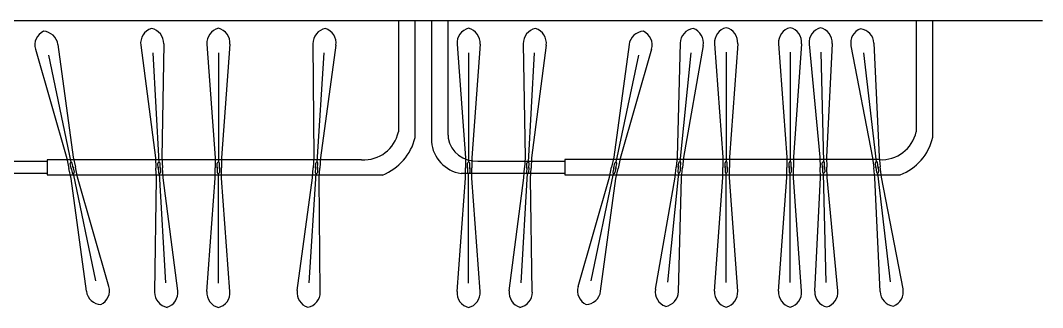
# Model space of a CAD drawing. Header units: inches. Extents: x -337 to 148, y 38 to 645.
# Drawn here: x -187.8 to -3.8, y 593.8 to 645.4 of the extents above; entities that cross this region are included whole.
import ezdxf

# ---------------------------------------------------------------- set-up
doc = ezdxf.new("R2010")
doc.units = ezdxf.units.IN
doc.header["$MEASUREMENT"] = 0
doc.layers.add('Mulig', color=7, linetype='Continuous', lineweight=25)
doc.layers.add('Muri', color=7, linetype='Continuous', lineweight=30)

msp = doc.modelspace()

# ---------------------------------------------------------------- linework, layer by layer
at = {"layer": 'Mulig'}
for p, q in [((-119.75, 645.38), (-119.75, 625.37)), ((-116.77, 624.36), (-116.77, 645.38)), ((-113.81, 645.38), (-113.81, 625.75)), ((-110.83, 624.74), (-110.83, 645.38)), ((-26.58, 645.38), (-26.58, 625.39)), ((-23.6, 624.38), (-23.6, 645.38)), ((-113.81, 625.75), (-113.81, 623.59)), ((-110.83, 624.74), (-110.83, 624.24)), ((-198.61, 620.1), (-182.99, 620.1)), ((-173.42, 620.35), (-182.99, 620.35)), ((-182.99, 620.35), (-182.99, 617.61)), ((-126.38, 620.35), (-173.42, 620.35)), ((-105.44, 620.12), (-89.82, 620.12)), ((-80.25, 620.37), (-89.82, 620.37)), ((-89.82, 620.37), (-89.82, 617.63)), ((-33.21, 620.37), (-80.25, 620.37)), ((-182.99, 617.86), (-201.66, 617.86)), ((-182.99, 617.61), (-173.6, 617.61)), ((-173.6, 617.61), (-122.65, 617.61)), ((-89.82, 617.88), (-108.49, 617.88)), ((-89.82, 617.63), (-80.43, 617.63)), ((-80.43, 617.63), (-29.48, 617.63))]:
    msp.add_line(p, q, dxfattribs=at)
at = {"layer": 'Mulig', "linetype": 'Continuous'}
for p, q in [((-185.1, 640.2), (-179.44, 620.55)), ((-181.04, 641.05), (-178.28, 620.79)), ((-166.13, 640.95), (-163.51, 620.67)), ((-161.99, 641.19), (-162.33, 620.74)), ((-154.24, 641.1), (-152.76, 620.71)), ((-150.09, 641.1), (-151.58, 620.71)), ((-135.15, 641.19), (-134.96, 620.74)), ((-131.01, 640.93), (-133.79, 620.67)), ((-109.21, 641.1), (-107.72, 620.71)), ((-105.06, 641.1), (-106.54, 620.71)), ((-97.3, 641.19), (-96.97, 620.74)), ((-93.16, 640.95), (-95.79, 620.67)), ((-78.26, 641.05), (-81.02, 620.79)), ((-74.2, 640.2), (-79.86, 620.55)), ((-69.06, 641.3), (-69.61, 620.85)), ((-64.93, 640.88), (-68.44, 620.73)), ((-62.86, 641.2), (-61.38, 620.8)), ((-58.71, 641.2), (-60.19, 620.8)), ((-51.35, 641.2), (-49.86, 620.8)), ((-47.2, 641.2), (-48.68, 620.8)), ((-45.85, 641.15), (-43.9, 620.79)), ((-41.7, 641.24), (-42.72, 620.82)), ((-38.32, 640.8), (-34.44, 620.72)), ((-34.2, 641.29), (-33.27, 620.86)), ((-182.76, 639.14), (-178.69, 619.89)), ((-163.98, 639.55), (-162.87, 619.91)), ((-152.17, 639.59), (-152.17, 619.91)), ((-133.18, 639.54), (-134.43, 619.91)), ((-107.13, 639.59), (-107.13, 619.91)), ((-95.32, 639.55), (-96.43, 619.91)), ((-76.54, 639.14), (-80.61, 619.89)), ((-67.15, 639.58), (-69.11, 620)), ((-60.79, 639.68), (-60.79, 620)), ((-49.27, 639.68), (-49.27, 620)), ((-43.74, 639.68), (-43.29, 620)), ((-36.08, 639.54), (-33.76, 620)), ((-179.44, 620.55), (-179.06, 618.76)), ((-178.28, 620.79), (-177.9, 619)), ((-163.51, 620.67), (-163.4, 618.85)), ((-162.33, 620.74), (-162.22, 618.91)), ((-152.76, 620.71), (-152.76, 618.88)), ((-151.58, 620.71), (-151.58, 618.88)), ((-134.96, 620.74), (-135.08, 618.92)), ((-133.79, 620.67), (-133.9, 618.84)), ((-107.72, 620.71), (-107.72, 618.88)), ((-106.54, 620.71), (-106.54, 618.88)), ((-96.97, 620.74), (-97.07, 618.91)), ((-95.79, 620.67), (-95.9, 618.85)), ((-81.02, 620.79), (-81.4, 619)), ((-79.86, 620.55), (-80.24, 618.76)), ((-69.61, 620.85), (-69.8, 619.04)), ((-68.44, 620.73), (-68.62, 618.92)), ((-61.38, 620.8), (-61.38, 618.98)), ((-60.19, 620.8), (-60.19, 618.98)), ((-49.86, 620.8), (-49.86, 618.98)), ((-48.68, 620.8), (-48.68, 618.98)), ((-43.9, 620.79), (-43.86, 618.96)), ((-42.72, 620.82), (-42.68, 618.99)), ((-34.44, 620.72), (-34.22, 618.91)), ((-33.27, 620.86), (-33.05, 619.05)), ((-178.68, 616.97), (-179.06, 618.76)), ((-178.67, 618.84), (-178.84, 619.65)), ((-178.67, 618.84), (-178.5, 618.03)), ((-178.29, 618.92), (-178.46, 619.74)), ((-178.29, 618.92), (-178.12, 618.11)), ((-177.53, 617.22), (-177.9, 619)), ((-163.3, 617.03), (-163.4, 618.85)), ((-163.01, 618.87), (-163.05, 619.7)), ((-163.01, 618.87), (-162.96, 618.04)), ((-162.62, 618.89), (-162.67, 619.72)), ((-162.62, 618.89), (-162.57, 618.06)), ((-162.12, 617.09), (-162.22, 618.91)), ((-152.76, 617.06), (-152.76, 618.88)), ((-152.36, 618.88), (-152.36, 619.71)), ((-152.36, 618.88), (-152.36, 618.05)), ((-151.97, 618.88), (-151.97, 619.71)), ((-151.97, 618.88), (-151.97, 618.05)), ((-151.58, 617.06), (-151.58, 618.88)), ((-135.2, 617.1), (-135.08, 618.92)), ((-134.68, 618.89), (-134.74, 618.06)), ((-134.68, 618.89), (-134.63, 619.72)), ((-134.3, 618.87), (-134.35, 618.04)), ((-134.3, 618.87), (-134.24, 619.7)), ((-134.02, 617.02), (-133.9, 618.84)), ((-107.72, 617.06), (-107.72, 618.88)), ((-107.33, 618.88), (-107.33, 619.71)), ((-107.33, 618.88), (-107.33, 618.05)), ((-106.94, 618.88), (-106.94, 619.71)), ((-106.94, 618.88), (-106.94, 618.05)), ((-106.54, 617.06), (-106.54, 618.88)), ((-97.18, 617.09), (-97.07, 618.91)), ((-96.68, 618.89), (-96.73, 618.06)), ((-96.68, 618.89), (-96.63, 619.72)), ((-96.29, 618.87), (-96.34, 618.04)), ((-96.29, 618.87), (-96.24, 619.7)), ((-96, 617.03), (-95.9, 618.85)), ((-81.77, 617.22), (-81.4, 619)), ((-81.01, 618.92), (-81.18, 618.11)), ((-81.01, 618.92), (-80.84, 619.74)), ((-80.63, 618.84), (-80.8, 618.03)), ((-80.63, 618.84), (-80.46, 619.65)), ((-80.62, 616.97), (-80.24, 618.76)), ((-69.98, 617.22), (-69.8, 619.04)), ((-69.4, 619), (-69.49, 618.17)), ((-69.4, 619), (-69.32, 619.82)), ((-69.02, 618.96), (-69.1, 618.13)), ((-69.02, 618.96), (-68.93, 619.78)), ((-68.8, 617.1), (-68.62, 618.92)), ((-61.38, 617.15), (-61.38, 618.98)), ((-60.98, 618.98), (-60.98, 619.81)), ((-60.98, 618.98), (-60.98, 618.14)), ((-60.59, 618.98), (-60.59, 619.81)), ((-60.59, 618.98), (-60.59, 618.14)), ((-60.19, 617.15), (-60.19, 618.98)), ((-49.86, 617.15), (-49.86, 618.98)), ((-49.47, 618.98), (-49.47, 619.81)), ((-49.47, 618.98), (-49.47, 618.14)), ((-49.08, 618.98), (-49.08, 619.81)), ((-49.08, 618.98), (-49.08, 618.14)), ((-48.68, 617.15), (-48.68, 618.98)), ((-43.81, 617.14), (-43.86, 618.96)), ((-43.46, 618.97), (-43.48, 619.8)), ((-43.46, 618.97), (-43.44, 618.14)), ((-43.07, 618.98), (-43.09, 619.81)), ((-43.07, 618.98), (-43.05, 618.15)), ((-42.63, 617.17), (-42.68, 618.99)), ((-34.01, 617.09), (-34.22, 618.91)), ((-33.83, 618.95), (-33.93, 619.78)), ((-33.83, 618.95), (-33.73, 618.13)), ((-33.44, 619), (-33.54, 619.83)), ((-33.44, 619), (-33.34, 618.17)), ((-32.83, 617.23), (-33.05, 619.05)), ((-175.92, 596.71), (-178.68, 616.97)), ((-174.2, 598.62), (-178.27, 617.88)), ((-171.86, 597.57), (-177.53, 617.22)), ((-163.63, 596.58), (-163.3, 617.03)), ((-161.65, 598.21), (-162.76, 617.86)), ((-159.49, 596.81), (-162.12, 617.09)), ((-154.24, 596.66), (-152.76, 617.06)), ((-152.17, 598.18), (-152.17, 617.85)), ((-150.09, 596.66), (-151.58, 617.06)), ((-137.97, 596.83), (-135.2, 617.1)), ((-135.8, 598.22), (-134.56, 617.86)), ((-133.83, 596.57), (-134.02, 617.02)), ((-109.21, 596.66), (-107.72, 617.06)), ((-107.13, 598.18), (-107.13, 617.85)), ((-105.06, 596.66), (-106.54, 617.06)), ((-99.81, 596.81), (-97.18, 617.09)), ((-97.65, 598.21), (-96.54, 617.86)), ((-95.67, 596.58), (-96, 617.03)), ((-87.44, 597.57), (-81.77, 617.22)), ((-85.09, 598.62), (-81.03, 617.88)), ((-83.38, 596.71), (-80.62, 616.97)), ((-73.49, 597.07), (-69.98, 617.22)), ((-71.27, 598.37), (-69.31, 617.96)), ((-69.36, 596.66), (-68.8, 617.1)), ((-62.86, 596.75), (-61.38, 617.15)), ((-60.79, 598.27), (-60.79, 617.95)), ((-58.71, 596.75), (-60.19, 617.15)), ((-51.35, 596.75), (-49.86, 617.15)), ((-49.27, 598.27), (-49.27, 617.95)), ((-47.2, 596.75), (-48.68, 617.15)), ((-44.83, 596.71), (-43.81, 617.14)), ((-42.79, 598.28), (-43.24, 617.95)), ((-40.68, 596.81), (-42.63, 617.17)), ((-33.07, 596.66), (-34.01, 617.09)), ((-31.19, 598.42), (-33.51, 617.96)), ((-28.95, 597.15), (-32.83, 617.23))]:
    msp.add_line(p, q, dxfattribs=at)
for centre, radius, start, end in [((-163.41, 641.3), 2.75, 107.2346, 187.3876), ((-164.74, 641.23), 2.75, 359.0683, 79.2212), ((-151.5, 641.3), 2.75, 104.0067, 184.1596), ((-152.83, 641.3), 2.75, 355.8404, 75.9933), ((-132.41, 641.22), 2.75, 100.3753, 180.5283), ((-133.73, 641.3), 2.75, 352.209, 72.3619), ((-106.47, 641.3), 2.75, 104.0067, 184.1596), ((-107.8, 641.3), 2.75, 355.8404, 75.9933), ((-94.56, 641.23), 2.75, 100.7788, 180.9317), ((-95.89, 641.3), 2.75, 352.6124, 72.7654), ((-66.31, 641.22), 2.75, 98.2869, 178.4399), ((-67.64, 641.35), 2.75, 350.1206, 70.2736), ((-60.12, 641.4), 2.75, 104.0067, 184.1596), ((-61.45, 641.4), 2.75, 355.8404, 75.9933), ((-48.61, 641.4), 2.75, 104.0067, 184.1596), ((-49.94, 641.4), 2.75, 355.8404, 75.9933), ((-43.11, 641.41), 2.75, 105.3197, 185.4726), ((-44.44, 641.38), 2.75, 357.1534, 77.3063), ((-35.62, 641.32), 2.75, 110.788, 190.941), ((-36.94, 641.16), 2.75, 2.6217, 82.7746), ((-182.46, 640.96), 2.75, 115.9257, 196.0786), ((-183.76, 640.68), 2.75, 7.7594, 87.9123), ((-75.54, 640.68), 2.75, 92.0877, 172.2406), ((-76.84, 640.96), 2.75, 343.9214, 64.0743), ((-162.86, 619.71), 0.195, 3.2279, 183.2279), ((-152.17, 619.71), 0.195, 0, 180), ((-134.44, 619.71), 0.195, 356.3686, 176.3686), ((-107.13, 619.71), 0.195, 0, 180), ((-96.44, 619.71), 0.195, 356.7721, 176.7721), ((-69.13, 619.8), 0.195, 354.2802, 174.2802), ((-60.79, 619.81), 0.195, 0, 180), ((-49.27, 619.81), 0.195, 0, 180), ((-43.28, 619.81), 0.195, 1.313, 181.313), ((-33.73, 619.8), 0.195, 6.7813, 186.7813), ((-178.65, 619.69), 0.195, 11.919, 191.919), ((-178.48, 618.88), 0.238, 156.7513, 227.0866), ((-178.31, 618.07), 0.195, 191.919, 11.919), ((-178.48, 618.88), 0.238, 336.7513, 47.0866), ((-162.81, 618.88), 0.238, 148.0603, 218.3956), ((-162.77, 618.05), 0.195, 183.2279, 3.2279), ((-162.81, 618.88), 0.238, 328.0603, 38.3956), ((-152.17, 618.88), 0.238, 144.8323, 215.1677), ((-152.17, 618.88), 0.238, 324.8323, 35.1677), ((-134.54, 618.05), 0.195, 176.3686, 356.3686), ((-134.49, 618.88), 0.238, 141.201, 211.5363), ((-134.49, 618.88), 0.238, 321.201, 31.5363), ((-107.13, 618.88), 0.238, 144.8323, 215.1677), ((-107.13, 618.88), 0.238, 324.8323, 35.1677), ((-96.53, 618.05), 0.195, 176.7721, 356.7721), ((-96.49, 618.88), 0.238, 141.6044, 211.9397), ((-96.49, 618.88), 0.238, 321.6044, 31.9397), ((-80.99, 618.07), 0.195, 168.081, 348.081), ((-80.82, 618.88), 0.238, 132.9134, 203.2487), ((-80.65, 619.69), 0.195, 348.081, 168.081), ((-80.82, 618.88), 0.238, 312.9134, 23.2487), ((-69.29, 618.15), 0.195, 174.2802, 354.2802), ((-69.21, 618.98), 0.238, 139.1126, 209.4479), ((-69.21, 618.98), 0.238, 319.1126, 29.4479), ((-60.79, 618.98), 0.238, 144.8324, 215.1676), ((-60.79, 618.14), 0.195, 180, 0), ((-60.79, 618.98), 0.238, 324.8324, 35.1676), ((-49.27, 618.98), 0.238, 144.8324, 215.1676), ((-49.27, 618.14), 0.195, 180, 0), ((-49.27, 618.98), 0.238, 324.8324, 35.1676), ((-43.27, 618.98), 0.238, 146.1454, 216.4806), ((-43.25, 618.15), 0.195, 181.313, 1.313), ((-43.27, 618.98), 0.238, 326.1454, 36.4806), ((-33.64, 618.98), 0.238, 151.6137, 221.949), ((-33.54, 618.15), 0.195, 186.7813, 6.7813), ((-33.64, 618.98), 0.238, 331.6137, 41.949), ((-152.17, 618.05), 0.195, 180, 0), ((-107.13, 618.05), 0.195, 180, 0), ((-173.2, 597.08), 2.75, 187.7594, 267.9123), ((-174.5, 596.81), 2.75, 295.9257, 16.0786), ((-160.89, 596.53), 2.75, 179.0683, 259.2212), ((-162.21, 596.46), 2.75, 287.2346, 7.3876), ((-151.5, 596.46), 2.75, 175.8404, 255.9933), ((-152.83, 596.46), 2.75, 284.0067, 4.1596), ((-135.25, 596.46), 2.75, 172.209, 252.3619), ((-136.57, 596.55), 2.75, 280.3753, 0.5283), ((-106.47, 596.46), 2.75, 175.8404, 255.9933), ((-107.8, 596.46), 2.75, 284.0067, 4.1596), ((-97.08, 596.46), 2.75, 172.6124, 252.7654), ((-98.41, 596.53), 2.75, 280.7788, 0.9317), ((-84.8, 596.81), 2.75, 163.9214, 244.0743), ((-86.1, 597.08), 2.75, 272.0877, 352.2406), ((-70.78, 596.6), 2.75, 170.1206, 250.2736), ((-72.11, 596.73), 2.75, 278.2869, 358.4399), ((-60.12, 596.55), 2.75, 175.8404, 255.9933), ((-61.45, 596.55), 2.75, 284.0067, 4.1596), ((-48.61, 596.55), 2.75, 175.8404, 255.9933), ((-49.94, 596.55), 2.75, 284.0067, 4.1596), ((-42.09, 596.58), 2.75, 177.1534, 257.3063), ((-43.42, 596.55), 2.75, 285.3197, 5.4726), ((-30.33, 596.79), 2.75, 182.6217, 262.7746), ((-31.65, 596.63), 2.75, 290.788, 10.941)]:
    msp.add_arc(centre, radius, start, end, dxfattribs=at)
at = {"layer": 'Mulig'}
for centre, radius, start, end in [((-125.97, 626.69), 6.35, 266.2507, 347.9869), ((-126.13, 626.58), 9.63, 291.2266, 346.6767), ((-107.54, 624.11), 6.3, 184.7533, 261.2853), ((-105.84, 625.19), 5.08, 190.7018, 274.4267), ((-32.8, 626.71), 6.35, 266.2507, 347.9869), ((-32.96, 626.6), 9.63, 291.2266, 346.6767)]:
    msp.add_arc(centre, radius, start, end, dxfattribs=at)
at = {"layer": 'Muri'}
for p, q in [((-306.36, 645.38), (-23.6, 645.38)), ((-23.6, 645.38), (-3.84, 645.38))]:
    msp.add_line(p, q, dxfattribs=at)

doc.saveas('drawing.dxf')
